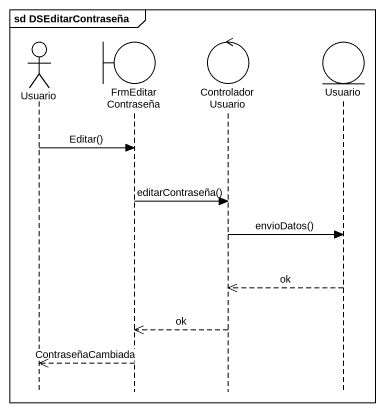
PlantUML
@startuml
mainframe sd DSEditarContraseña
hide footbox
actor Usuario
boundary FrmEditarContraseña
control ControladorUsuario
entity "Usuario" as Usuario_2

Usuario -> FrmEditarContraseña : Editar()
FrmEditarContraseña -> ControladorUsuario : editarContraseña()
ControladorUsuario -> Usuario_2 : envioDatos()
Usuario_2 -->> ControladorUsuario : ok
ControladorUsuario -->> FrmEditarContraseña : ok
FrmEditarContraseña -->> Usuario : ContraseñaCambiada
@enduml
